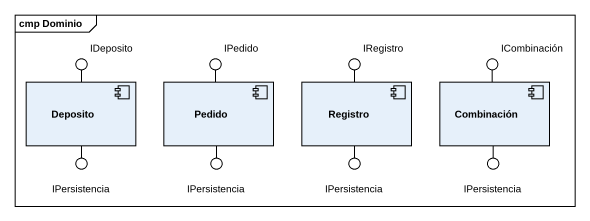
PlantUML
@startuml
mainframe cmp Dominio
() IDeposito
() IPedido
() IRegistro
() ICombinación
component Deposito
component Pedido
component Registro
component Combinación
() IPersistencia
() "IPersistencia" as IPersistencia_2
() "IPersistencia" as IPersistencia_3
() "IPersistencia" as IPersistencia_4
Deposito -up- IDeposito
Pedido -up- IPedido
Registro -up- IRegistro
Combinación -up- ICombinación
Deposito -- IPersistencia
Pedido -- IPersistencia_2
Registro -- IPersistencia_3
Combinación -- IPersistencia_4
@enduml
